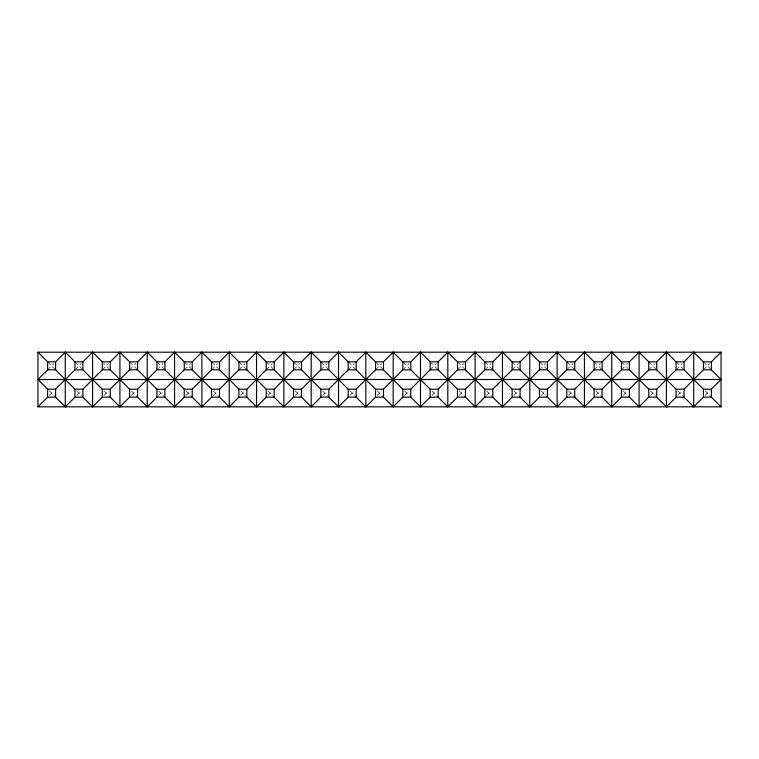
<?xml version="1.0" encoding="UTF-8"?>
<svg xmlns="http://www.w3.org/2000/svg" width="759" height="759" viewBox="0 0 759 759"><rect width="100%" height="100%" fill="white"/><g stroke="black" fill="none" stroke-linecap="round" stroke-linejoin="round"><path stroke-width="0.57" stroke-dasharray="3.79 2.85" d="M47.845 369.605L53.87 363.58M49.354 395.42L53.87 390.904M75.169 369.605L81.194 363.58M76.678 395.42L81.194 390.904M102.493 369.605L108.518 363.58M104.002 395.42L108.518 390.904M129.817 369.605L135.842 363.58M131.326 395.42L135.842 390.904M157.141 369.605L163.166 363.58M158.65 395.42L163.166 390.904M184.465 369.605L190.49 363.58M185.974 395.42L190.49 390.904M211.789 369.605L217.814 363.58M213.298 395.42L217.814 390.904M239.113 369.605L245.138 363.58M240.622 395.42L245.138 390.904M266.437 369.605L272.462 363.58M267.946 395.42L272.462 390.904M293.761 369.605L299.786 363.58M295.27 395.42L299.786 390.904M321.085 369.605L327.11 363.58M322.594 395.42L327.11 390.904M348.409 369.605L354.434 363.58M349.918 395.42L354.434 390.904M375.733 369.605L381.758 363.58M377.242 395.42L381.758 390.904M403.057 369.605L409.082 363.58M404.566 395.42L409.082 390.904M430.381 369.605L436.406 363.58M431.89 395.42L436.406 390.904M457.705 369.605L463.73 363.58M459.214 395.42L463.73 390.904M485.029 369.605L491.054 363.58M486.538 395.42L491.054 390.904M512.353 369.605L518.378 363.58M513.862 395.42L518.378 390.904M539.677 369.605L545.702 363.58M541.186 395.42L545.702 390.904M567.001 369.605L573.026 363.58M568.51 395.42L573.026 390.904M594.325 369.605L600.35 363.58M595.834 395.42L600.35 390.904M621.649 369.605L627.674 363.58M623.158 395.42L627.674 390.904M648.973 369.605L654.998 363.58M650.482 395.42L654.998 390.904M676.297 369.605L682.322 363.58M677.806 395.42L682.322 390.904M703.621 369.605L709.646 363.58M705.13 395.42L709.646 390.904M703.621 362.071L711.155 369.605M676.297 362.071L683.831 369.605M705.13 390.904L711.155 396.929M648.973 362.071L656.507 369.605M677.806 390.904L683.831 396.929M621.649 362.071L629.183 369.605M650.482 390.904L656.507 396.929M594.325 362.071L601.859 369.605M623.158 390.904L629.183 396.929M567.001 362.071L574.535 369.605M595.834 390.904L601.859 396.929M539.677 362.071L547.211 369.605M568.51 390.904L574.535 396.929M512.353 362.071L519.887 369.605M541.186 390.904L547.211 396.929M485.029 362.071L492.563 369.605M513.862 390.904L519.887 396.929M457.705 362.071L465.239 369.605M486.538 390.904L492.563 396.929M430.381 362.071L437.915 369.605M459.214 390.904L465.239 396.929M403.057 362.071L410.591 369.605M431.89 390.904L437.915 396.929M375.733 362.071L383.267 369.605M404.566 390.904L410.591 396.929M348.409 362.071L355.943 369.605M377.242 390.904L383.267 396.929M321.085 362.071L328.619 369.605M349.918 390.904L355.943 396.929M293.761 362.071L301.295 369.605M322.594 390.904L328.619 396.929M266.437 362.071L273.971 369.605M295.27 390.904L301.295 396.929M239.113 362.071L246.647 369.605M267.946 390.904L273.971 396.929M211.789 362.071L219.323 369.605M240.622 390.904L246.647 396.929M184.465 362.071L191.999 369.605M213.298 390.904L219.323 396.929M157.141 362.071L164.675 369.605M185.974 390.904L191.999 396.929M129.817 362.071L137.351 369.605M158.65 390.904L164.675 396.929M102.493 362.071L110.027 369.605M131.326 390.904L137.351 396.929M75.169 362.071L82.703 369.605M104.002 390.904L110.027 396.929M47.845 362.071L55.379 369.605M76.678 390.904L82.703 396.929M49.354 390.904L55.379 396.929"/><path stroke-width="1.14" d="M37.95 406.824L47.627 397.147L55.597 397.147L65.274 406.824L74.951 397.147L82.921 397.147L92.598 406.824L102.275 397.147L110.245 397.147L119.922 406.824L129.599 397.147L137.569 397.147L147.246 406.824L156.923 397.147L164.893 397.147L174.57 406.824L184.247 397.147L192.217 397.147L201.894 406.824L211.571 397.147L219.541 397.147L229.218 406.824L238.895 397.147L246.865 397.147L256.542 406.824L266.219 397.147L274.189 397.147L283.866 406.824L293.543 397.147L301.513 397.147L311.19 406.824L320.867 397.147L320.867 389.177L301.513 369.823L293.543 369.823L274.189 389.177L266.219 389.177L246.865 369.823L238.895 369.823L219.541 389.177L211.571 389.177L192.217 369.823L184.247 369.823L164.893 389.177L156.923 389.177L137.569 369.823L129.599 369.823L110.245 389.177L102.275 389.177L82.921 369.823L74.951 369.823L55.597 389.177L47.627 389.177L37.95 379.5L47.627 369.823L47.627 361.853L37.95 352.176L37.95 406.824L721.05 406.824L721.05 352.176L37.95 352.176M47.627 361.853L55.597 361.853L65.274 352.176L74.951 361.853L82.921 361.853L92.598 352.176L102.275 361.853L110.245 361.853L119.922 352.176L129.599 361.853L137.569 361.853L147.246 352.176L156.923 361.853L164.893 361.853L174.57 352.176L184.247 361.853L192.217 361.853L201.894 352.176L211.571 361.853L219.541 361.853L229.218 352.176L238.895 361.853L246.865 361.853L256.542 352.176L266.219 361.853L274.189 361.853L283.866 352.176L293.543 361.853L293.543 369.823M47.627 369.823L55.597 369.823L74.951 389.177L82.921 389.177L102.275 369.823L110.245 369.823L129.599 389.177L137.569 389.177L156.923 369.823L164.893 369.823L184.247 389.177L184.247 397.147M184.247 389.177L192.217 389.177L211.571 369.823L219.541 369.823L238.895 389.177L246.865 389.177L266.219 369.823L274.189 369.823L293.543 389.177L301.513 389.177L320.867 369.823L320.867 361.853L311.19 352.176L301.513 361.853L301.513 369.823M320.867 361.853L328.837 361.853L338.514 352.176L348.191 361.853L356.161 361.853L365.838 352.176L375.515 361.853L383.485 361.853L393.162 352.176L402.839 361.853L410.809 361.853L420.486 352.176L430.163 361.853L438.133 361.853L447.81 352.176L457.487 361.853L465.457 361.853L475.134 352.176L484.811 361.853L492.781 361.853L502.458 352.176L512.135 361.853L520.105 361.853L529.782 352.176L539.459 361.853L547.429 361.853L557.106 352.176L566.783 361.853L574.753 361.853L584.43 352.176L594.107 361.853L602.077 361.853L611.754 352.176L621.431 361.853L629.401 361.853L639.078 352.176L648.755 361.853L648.755 369.823L629.401 389.177L629.401 397.147L639.078 406.824L648.755 397.147L648.755 389.177L629.401 369.823L629.401 361.853M320.867 389.177L328.837 389.177L348.191 369.823L356.161 369.823L375.515 389.177L383.485 389.177L402.839 369.823L410.809 369.823L430.163 389.177L438.133 389.177L457.487 369.823L457.487 361.853M320.867 397.147L328.837 397.147L338.514 406.824L348.191 397.147L356.161 397.147L365.838 406.824L375.515 397.147L383.485 397.147L393.162 406.824L402.839 397.147L410.809 397.147L420.486 406.824L430.163 397.147L438.133 397.147L447.81 406.824L457.487 397.147L465.457 397.147L475.134 406.824L484.811 397.147L492.781 397.147L502.458 406.824L512.135 397.147L520.105 397.147L529.782 406.824L539.459 397.147L539.459 389.177L520.105 369.823L512.135 369.823L492.781 389.177L484.811 389.177L465.457 369.823L457.487 369.823M320.867 369.823L328.837 369.823L348.191 389.177L356.161 389.177L375.515 369.823L383.485 369.823L402.839 389.177L410.809 389.177L430.163 369.823L438.133 369.823L457.487 389.177L465.457 389.177L484.811 369.823L492.781 369.823L512.135 389.177L520.105 389.177L539.459 369.823L547.429 369.823L566.783 389.177L566.783 397.147L557.106 406.824L547.429 397.147L547.429 389.177L566.783 369.823L566.783 361.853M574.753 361.853L574.753 369.823L594.107 389.177L594.107 397.147L584.43 406.824L574.753 397.147L574.753 389.177L594.107 369.823L594.107 361.853M594.107 389.177L602.077 389.177L621.431 369.823L629.401 369.823M602.077 389.177L602.077 397.147L611.754 406.824L621.431 397.147L629.401 397.147M648.755 361.853L656.725 361.853L666.402 352.176L676.079 361.853L684.049 361.853L693.726 352.176L703.403 361.853L711.373 361.853L721.05 352.176M648.755 389.177L656.725 389.177L676.079 369.823L684.049 369.823L703.403 389.177L703.403 397.147L693.726 406.824L684.049 397.147L684.049 389.177L703.403 369.823L703.403 361.853M648.755 397.147L656.725 397.147L666.402 406.824L676.079 397.147L676.079 389.177L656.725 369.823L648.755 369.823M721.05 406.824L711.373 397.147L711.373 389.177L721.05 379.5L711.373 369.823L703.403 369.823M293.543 361.853L301.513 361.853M566.783 369.823L574.753 369.823M594.107 369.823L602.077 369.823L621.431 389.177L629.401 389.177M37.95 379.5L721.05 379.5M539.459 389.177L547.429 389.177M566.783 389.177L574.753 389.177M676.079 389.177L684.049 389.177M703.403 389.177L711.373 389.177M539.459 397.147L547.429 397.147M566.783 397.147L574.753 397.147M594.107 397.147L602.077 397.147M676.079 397.147L684.049 397.147M703.403 397.147L711.373 397.147M711.373 361.853L711.373 369.823M693.726 352.176L693.726 406.824M684.049 361.853L684.049 369.823M676.079 361.853L676.079 369.823M666.402 352.176L666.402 406.824M656.725 361.853L656.725 369.823M656.725 389.177L656.725 397.147M639.078 352.176L639.078 406.824M621.431 361.853L621.431 369.823M621.431 389.177L621.431 397.147M611.754 352.176L611.754 406.824M602.077 361.853L602.077 369.823M584.43 352.176L584.43 406.824M557.106 352.176L557.106 406.824M547.429 361.853L547.429 369.823M539.459 361.853L539.459 369.823M529.782 352.176L529.782 406.824M520.105 361.853L520.105 369.823M520.105 389.177L520.105 397.147M512.135 361.853L512.135 369.823M512.135 389.177L512.135 397.147M502.458 352.176L502.458 406.824M492.781 361.853L492.781 369.823M492.781 389.177L492.781 397.147M484.811 361.853L484.811 369.823M484.811 389.177L484.811 397.147M475.134 352.176L475.134 406.824M465.457 361.853L465.457 369.823M465.457 389.177L465.457 397.147M457.487 389.177L457.487 397.147M447.81 352.176L447.81 406.824M438.133 361.853L438.133 369.823M438.133 389.177L438.133 397.147M430.163 361.853L430.163 369.823M430.163 389.177L430.163 397.147M420.486 352.176L420.486 406.824M410.809 361.853L410.809 369.823M410.809 389.177L410.809 397.147M402.839 361.853L402.839 369.823M402.839 389.177L402.839 397.147M393.162 352.176L393.162 406.824M383.485 361.853L383.485 369.823M383.485 389.177L383.485 397.147M375.515 361.853L375.515 369.823M375.515 389.177L375.515 397.147M365.838 352.176L365.838 406.824M356.161 361.853L356.161 369.823M356.161 389.177L356.161 397.147M348.191 361.853L348.191 369.823M348.191 389.177L348.191 397.147M338.514 352.176L338.514 406.824M328.837 361.853L328.837 369.823M328.837 389.177L328.837 397.147M311.19 352.176L311.19 406.824M301.513 389.177L301.513 397.147M293.543 389.177L293.543 397.147M283.866 352.176L283.866 406.824M274.189 361.853L274.189 369.823M274.189 389.177L274.189 397.147M266.219 361.853L266.219 369.823M266.219 389.177L266.219 397.147M256.542 352.176L256.542 406.824M246.865 361.853L246.865 369.823M246.865 389.177L246.865 397.147M238.895 361.853L238.895 369.823M238.895 389.177L238.895 397.147M229.218 352.176L229.218 406.824M219.541 361.853L219.541 369.823M219.541 389.177L219.541 397.147M211.571 361.853L211.571 369.823M211.571 389.177L211.571 397.147M201.894 352.176L201.894 406.824M192.217 361.853L192.217 369.823M192.217 389.177L192.217 397.147M184.247 361.853L184.247 369.823M174.57 352.176L174.57 406.824M164.893 361.853L164.893 369.823M164.893 389.177L164.893 397.147M156.923 361.853L156.923 369.823M156.923 389.177L156.923 397.147M147.246 352.176L147.246 406.824M137.569 361.853L137.569 369.823M137.569 389.177L137.569 397.147M129.599 361.853L129.599 369.823M129.599 389.177L129.599 397.147M119.922 352.176L119.922 406.824M110.245 361.853L110.245 369.823M110.245 389.177L110.245 397.147M102.275 361.853L102.275 369.823M102.275 389.177L102.275 397.147M92.598 352.176L92.598 406.824M82.921 361.853L82.921 369.823M82.921 389.177L82.921 397.147M74.951 361.853L74.951 369.823M74.951 389.177L74.951 397.147M65.274 352.176L65.274 406.824M55.597 361.853L55.597 369.823M55.597 389.177L55.597 397.147M47.627 389.177L47.627 397.147"/></g></svg>
